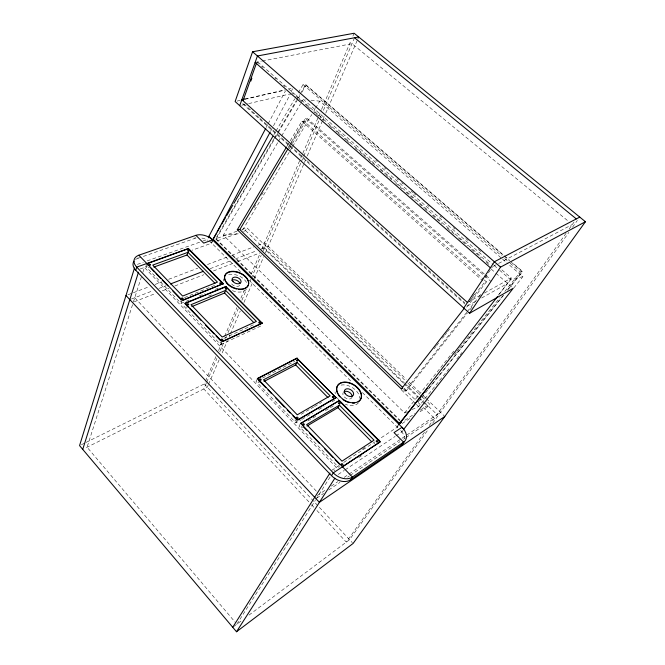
<?xml version="1.0" encoding="UTF-8"?>
<svg xmlns="http://www.w3.org/2000/svg" width="665" height="665" viewBox="0 0 665 665"><rect width="100%" height="100%" fill="white"/><g stroke="black" fill="none" stroke-linecap="round" stroke-linejoin="round"><path stroke-width="0.5" stroke-dasharray="3.33 2.49" d="M135.552 259.55A13.167 8.479 18.4 0 1 137.879 258.353L138.362 256.781M132.551 304.67L87.082 447.213L235.51 622.615M133.357 302.126L141.304 277.214M142.867 272.326L144.421 267.438L336.216 467.395L334.021 470.862M146.408 264.803L145.826 266.632L181.104 303.373L190.647 299.483M137.879 258.353L194.812 238.386L195.352 236.865M181.104 303.373L181.769 301.578M212.326 240.68L211.478 242.933A12.402 7.681 21.1 0 0 210.389 241.952M212.817 240.148L211.694 243.141L192.152 250.198M291.237 91.903L292.75 88.071L288.76 88.985M243.631 231.329L245.576 230.63L246.765 227.679L407.18 382.425M183.881 306.257L220.705 344.595L221.453 342.841M86.076 442.391L204.271 383.946L205.086 382.034M205.493 381.087L216.083 356.282M218.536 350.563L221.794 342.932M224.645 336.257L236.873 307.646M240.946 298.103L244.205 290.472M251.137 274.263L260.098 253.282M261.736 249.466L300.397 158.977M300.804 158.021L302.434 154.214M302.841 153.258L318.302 117.065M318.71 116.109L321.153 110.398M321.561 109.442L351.27 39.917M352.899 36.109L354.121 33.25M206.283 383.223L203.822 388.942L311.037 504.195M206.69 382.267L216.923 358.418M219.791 351.743L223.889 342.201M225.526 338.385L226.341 336.473M227.979 332.658L238.22 308.809M241.902 300.223L246.407 289.732M250.09 281.145L250.913 279.242M251.32 278.286L261.146 255.393M262.675 251.835L300.888 162.809M301.295 161.853L303.34 157.081M303.755 156.125L319.325 119.85M319.732 118.894L321.777 114.122M323.414 110.307L354.146 38.72M208.137 385.301L207.314 387.205L84.472 448.518M208.544 384.345L219.242 359.59M222.127 352.932L227.48 340.555M229.126 336.748L229.949 334.836M230.356 333.888L240.24 311.037M243.939 302.467L252.584 282.475M254.23 278.668L263.697 256.765M265.343 252.958L304.005 163.524M304.412 162.568L306.881 156.857M307.297 155.909L322.508 120.706M322.924 119.758L325.393 114.047M325.8 113.1L357.471 39.834M357.878 38.886L358.701 36.982M256.873 379.673L256.042 381.394L295.875 422.874L301.17 419.79M266.241 127.406L267.679 124.663M268.161 123.748L285.501 90.806M270.58 131.313L273.007 126.741M273.49 125.826L290.48 93.815M295.875 422.874L297.272 420.363M299.948 424.47L299.017 426.14L338.543 467.304M273.922 134.579L275.485 131.894M276.008 131.005L294.753 98.844M295.268 97.946L297.87 93.482M298.394 92.585L303.082 84.546L306.133 84.97L503.696 255.185M274.138 138.603L215.551 238.868L400.047 420.97M274.662 137.705L277.28 133.233M277.804 132.335L296.108 100.997M296.632 100.107L299.774 94.729M300.297 93.84L305.526 84.887L503.305 255.335M237.006 231.179L215.543 238.876L216.183 238.81L274.229 139.534M274.753 138.636L277.895 133.266M278.419 132.377L299.857 95.702M301.952 92.127L306.133 84.97M407.371 411.652L404.561 412.923L223.315 235.144L277.978 142.177M278.502 141.288L281.129 136.815M281.652 135.926L300.572 103.74M301.104 102.851L303.207 99.276L305.152 99.501M287.064 146.117L289.707 141.67M290.239 140.781L301.885 121.205L304.312 121.404L483.305 279.125M288.543 146.716L290.655 143.166M291.179 142.285L305.435 118.362L307.313 118.528L490.08 279.059M288.452 147.996L290.04 145.336M290.572 144.446L304.312 121.404M254.138 207.563L255.734 204.895M261.586 195.094L263.182 192.426M289.233 148.794L291.893 144.347M292.425 143.457L307.313 118.528M242.625 230.082L289.441 151.853M289.973 150.963L292.101 147.406M292.633 146.516L311.785 114.513M313.913 110.964L314.977 109.185M315.509 108.295L319.765 101.18L501.718 258.369M236.848 624.194L315.335 500.346M315.892 499.473L330.729 476.057M469.424 301.578L475.068 293.057M485.234 277.712L492.574 266.632M397.038 426.897L398.875 424.17M398.21 425.791L397.296 427.146L379.15 439.108M395.991 435.858L402.017 431.834L403.871 429.125M499.407 294.071L511.302 278.045L501.119 269.192M420.031 411.751L427.695 406.706L429.565 404.021L427.321 401.86M424.436 432.308L346.307 542.108L316.681 510.263M429.249 425.558L566.106 233.249M569.107 229.026L574.028 222.102M427.229 430.837L349.549 539.681L248.477 615.474M432.649 423.239L568.908 232.309M572.523 227.239L577.345 220.481M149.575 267.721L148.237 267.679M471.186 299.425L484.519 282.326L486.414 281.869L484.078 279.815M434.062 348.884L435.974 346.432M436.614 345.617L438.526 343.165M442.358 338.261L444.278 335.808M444.91 334.994L446.83 332.542M447.47 331.719L449.382 329.266M466.622 307.205L486.414 281.869M403.447 389.723L404.935 391.17L466.739 312.342M467.379 311.528L478.21 297.712M478.85 296.906L480.762 294.462M404.935 391.17L406.539 390.513L467.42 312.949M469.98 309.682L473.189 305.601M404.561 412.923L454.985 349.591M498.301 295.185L510.587 279.757L522.889 276.665L508.775 264.471M454.403 354.578L456.348 352.151M456.988 351.344L458.933 348.917M459.582 348.103L499.664 297.903M504.835 291.428L520.354 272.002L522.59 271.47L512.358 262.65M428.11 389.175L503.339 295.094M507.229 290.223L522.141 271.569L510.371 261.428M418.243 401.926L503.796 294.969M508.326 289.292L522.59 271.47M412.051 409.54L418.601 406.581L449.05 368.659M456.822 358.975L459.407 355.742M460.055 354.935L462 352.517M513.821 287.962L522.889 276.665M233.565 626.654L241.852 620.445M316.748 498.11L323.622 493.455M328.776 489.955L339.94 482.383M347.67 477.138L349.383 475.974M350.247 475.392L400.056 441.602M403.497 439.274L405.209 438.11M406.074 437.528L434.411 418.302L423.264 407.487M317.247 495.558L326.091 489.59M331.245 486.098L337.787 481.676M344.154 477.379L440.471 412.267M338.269 474.428L344.304 470.396M345.16 469.823L395.126 436.44M358.726 457.562L362.167 455.284M362.068 449.382L365.526 447.104M402.15 423.53L409.815 418.485M331.619 470.421L339.399 465.3M343.722 462.449L374.827 441.951M404.844 420.247L415.076 413.53M420.189 410.172L429.565 404.021M307.812 420.953L316.615 415.766M325.418 410.588L334.221 405.401M302.051 419.274L312.633 413.098M318.801 409.499L324.096 406.406M332.026 401.776L334.67 400.23M301.187 414.245L310.073 409.116M310.962 408.601L313.622 407.063M314.512 406.548L321.619 402.441M467.354 306.041L476.298 301.012M481.668 297.995L507.603 283.415M467.445 302.492L479.98 295.509M484.452 293.016L511.302 278.045M493.122 266.341L497.678 263.938M498.584 263.456L572.324 224.504M262.492 378.053L294.753 361.353M81.421 444.694L85.145 442.848M220.705 344.595L261.021 325.9M223.839 338.394L255.21 323.988M208.652 296.066L211.512 294.886M199.234 295.983L204.953 293.647M215.452 289.366L218.311 288.203M184.488 297.612L216.399 284.736M134.322 301.752L155.552 293.489M162.31 290.863L169.068 288.236M174.853 285.983L203.806 274.728M213.457 270.971L233.723 263.091M237.58 261.586L259.782 252.958M131.479 299.001L153.141 290.647M158.869 288.444L165.726 285.8M210.157 268.677L231.52 260.439M235.319 258.976L256.682 250.738M261.445 248.901L268.219 246.291M127.929 294.778L149.251 286.665M155.061 284.454L161.853 281.869M168.636 279.292L197.713 268.228M207.405 264.545L227.754 256.798M231.628 255.327L253.922 246.84M257.804 245.368L264.587 242.792L406.174 379.216M217.322 240.821L238.76 233.091M140.232 268.951L147.214 266.432M241.885 229.433L246.765 227.679M137.356 264.379L143.233 262.293M147.148 260.896L201.936 241.387M202.916 241.038L207.804 239.292M241.719 105.228L247.688 103.831M248.685 103.599L289.483 94.048M244.853 99.019L284.77 89.9M237.114 101.072L240.107 100.39M245.094 99.251L284.986 90.124M255.136 62.427L261.254 61.238M262.276 61.039L352.026 43.657L568.317 221.212M223.315 235.144L239.491 233.723M310.996 100.174L319.765 101.18M504.486 255.867L509.207 259.94M504.095 256.017L509.589 260.747M303.082 84.546L501.526 255.759M504.669 258.461L509.373 262.525M510.155 263.199L520.354 272.002M502.499 259.051L507.994 263.789M375.783 160.248L377.354 161.612M384.403 167.738L385.966 169.101M396.939 178.636L398.501 179.999M401.635 182.717L403.198 184.08M411.037 190.888L413.389 192.933M414.17 193.615L415.733 194.978M427.487 205.186L429.05 206.549M440.022 216.083L441.585 217.447M453.339 227.654L454.902 229.018M465.874 238.552L468.218 240.597M478.401 249.45L480.753 251.486M303.207 99.276L493.372 264.778M494.153 265.46L498.85 269.541M499.631 270.223L510.587 279.757M257.688 61.928L490.23 264.587M256.84 62.094L258.402 63.458M261.528 66.184L263.091 67.539M274.795 77.755L276.357 79.118M283.39 85.245L284.944 86.608M291.977 92.734L293.539 94.098M296.656 96.816L298.219 98.179M299.001 98.861L302.126 101.579M305.252 104.305L306.806 105.669M307.587 106.35L310.713 109.068M313.838 111.795L315.401 113.158M316.183 113.84L319.3 116.558M322.425 119.284L323.988 120.648M329.449 125.411L332.575 128.137M335.7 130.855L337.263 132.219M338.036 132.9L340.38 134.945M344.287 138.345L345.85 139.708M346.631 140.39L350.53 143.79M355.218 147.879L359.117 151.279M359.898 151.961L363.024 154.687M363.805 155.369L367.712 158.769M368.493 159.45L371.61 162.177M372.392 162.85L376.299 166.258M380.197 169.658L384.885 173.748M385.667 174.43L391.909 179.874M395.816 183.274L402.059 188.727M405.966 192.127L415.334 200.298M419.241 203.698L423.921 207.788M424.702 208.469L428.609 211.869M432.508 215.277L441.884 223.448M447.346 228.211L454.37 234.338M458.276 237.746L467.645 245.909M471.551 249.317L480.92 257.488M486.381 262.251L489.507 264.978M491.202 269.092L495.109 272.5M495.89 273.19L512.499 287.687M305.435 118.362L490.953 281.461M301.885 121.205L482.965 280.954M259.117 117.688L242.941 103.117L242.102 103.316L464.901 304.005M259.89 118.378L301.503 155.843M302.267 156.533L310.746 164.164M311.519 164.862L464.852 302.907M409.158 382.092L420.338 392.874M423.322 395.742L425.558 397.903M426.307 398.618L444.095 415.758M407.928 383.148L421.352 396.099M422.1 396.822L426.581 401.136M264.421 247.762L404.32 382.94M405.06 383.655L418.46 396.598M419.199 397.321L423.663 401.635M424.411 402.35L437.063 414.578M245.576 230.63L403.065 382.89M403.813 383.614L417.994 397.329M418.742 398.044L427.695 406.706M404.312 388.352L406.539 390.513M403.929 388.751L417.312 401.726M418.052 402.45L420.288 404.611M401.461 389.939L415.617 403.688M416.365 404.411L418.601 406.581M216.183 238.81L399.831 420.006M209.101 240.58L240.963 272.168M249.034 280.165L352.275 382.508M362.433 392.583L397.978 427.819M400.671 430.496L402.017 431.834M134.762 297.737L317.787 492.723M204.271 383.946L352.375 542.715M311.744 504.951L313.863 507.229M352.043 397.163A5.012 3.4 30.8 0 1 345.958 398.21A5.012 3.4 30.8 0 1 343.356 392.358M358.418 402.84A13.366 9.069 30.8 0 1 345.393 404.32M338.909 399.956A13.366 9.069 30.8 0 1 337.313 398.044M335.31 393.763A13.366 9.069 30.8 0 1 335.077 391.993M341.054 385.093A13.366 9.069 30.8 0 1 359.84 398.293M374.786 443.954A0.873 0.607 34 0 1 374.844 443.173M302.608 427.52A0.881 0.632 29.8 0 1 301.386 426.39M339.931 467.121A0.906 0.657 33.5 0 1 339.798 466.389M259.375 382.799A0.865 0.607 25.9 0 1 258.527 381.577M194.812 238.386A12.402 7.681 21.1 0 1 196.05 238.037M201.861 238.062A12.402 7.681 21.1 0 1 207.837 240.223M296.69 420.629A0.881 0.632 29.2 0 1 295.651 420.937A0.881 0.632 29.2 0 1 295.11 419.906M246.382 289.25A12.618 8.063 22.9 0 1 231.794 290.397M223.423 281.029A12.618 8.063 22.9 0 1 223.598 278.859M228.627 274.62A12.618 8.063 22.9 0 1 246.723 282.883M239.666 285.268A4.73 3.026 22.9 0 1 234.354 285.942A4.73 3.026 22.9 0 1 230.988 281.694M221.678 342.483A0.848 0.582 22.9 0 1 220.605 342.866A0.848 0.582 22.9 0 1 220.265 341.827M187.106 307.621A0.831 0.557 20.7 0 1 186.69 307.538M186.208 307.172A0.831 0.557 20.7 0 1 186.133 306.723M401.352 431.286A13.699 9.335 34.2 0 1 404.569 438.235M181.952 301.769A0.831 0.549 20.3 0 1 180.656 300.854"/><path stroke-width="1" d="M134.488 268.02L79.559 445.617L236.507 631.75L353.09 543.471L585.441 221.728L354.121 33.25L252.584 51.77L235.119 101.529L469.581 313.29L513.197 288.294L403.871 429.125L208.926 236.291L265.759 128.32M404.062 442.05A13.699 9.335 34.2 0 1 401.726 444.868L350.58 479.831A14.48 10.532 33.7 0 1 331.511 475.658L135.76 270.264L136.732 267.114A13.209 8.479 18.5 0 1 138.852 255.21L195.901 235.344A12.436 7.672 21.1 0 1 212.609 239.924L203.706 243.116L195.901 235.344M82.734 449.382L138.47 272.201M148.12 265.368L146.824 263.498M146.699 263.897L188.503 248.56L223.34 283.639L183.058 300.289M239.724 105.693L257.43 55.985L358.701 36.982M153.823 267.089L187.006 255.011L187.962 252.334L217.447 282.101L182.659 296.058L152.759 265.069L187.962 252.334M243.132 100.44L256.499 63.059M250.83 81.088L251.86 78.212M208.361 237.796L208.926 236.291M225.925 286.773L262.209 323.315L225.925 286.773L184.878 303.572L188.436 307.263M191.844 306.598L224.579 293.016L225.651 290.389L256.382 321.403L222.193 337.03L190.988 304.695L225.651 290.389M296.981 358.344L336.116 397.761L296.981 358.344L257.288 378.817M264.03 381.452L295.684 364.927L296.997 362.392L330.148 395.858L297.247 414.81L263.49 379.823L296.997 362.392M212.817 240.148L270.09 132.227M339.399 400.505L300.414 423.63L339.399 400.505L380.305 441.701L333.273 472.873L331.511 475.658M216.133 233.748L213.008 239.109L399.449 423.397L401.527 422.433M217.172 231.96L220.813 225.701M221.861 223.914L225.501 217.663M226.541 215.876L232.792 205.153M233.831 203.365L272.883 136.367M307.006 426.016L337.928 407.645L339.391 405.185L374.029 440.147L341.985 461.178L306.656 424.569L339.391 405.185M402.716 388.393L401.328 388.959L237.305 229.749L286.532 147.007M237.305 229.749L239.816 229.55L287.928 148.877M232.733 627.278L329.981 473.023M236.507 631.75L334.894 478.168M342.483 466.772L380.072 442.042L339.192 400.862M463.771 308.053L494.378 261.761L579.764 217.106M350.58 479.831L352.4 477.071L403.613 442.159A13.741 9.327 34.2 0 0 402.034 427.296L394.021 432.607L403.613 442.159L401.726 444.868M469.581 313.29L500.546 267.122L585.441 221.728M399.125 424.436L497.511 296.532M401.328 388.959L464.195 308.377M399.449 423.397L427.246 388.584M444.819 416.456L319.4 502.349L125.993 295.509M398.875 424.17L400.579 423.048M336.324 397.404L297.471 420.006L257.471 378.452L297.164 357.978M298.153 419.848L335.235 398.277M262.376 322.949L221.985 341.586L185.02 303.182L226.075 286.391M222.767 341.527L239.666 333.722M241.545 332.857L261.27 323.747M223.34 283.639L182.243 300.289L138.852 255.21M170.481 283.963L203.465 271.254M188.503 248.56L136.732 267.114L333.273 472.873A14.53 10.532 33.6 0 0 352.4 477.071L300.613 423.273M244.853 99.019L241.861 99.7L467.445 302.492M354.553 37.764L576.306 218.91M252.584 51.77L500.546 267.122M255.136 62.427L490.388 267.787M239.816 229.55L402.666 387.396M188.37 248.943L223.191 284.022M187.006 255.011L214.97 283.29M224.579 293.016L253.756 322.517M295.684 364.927L328.003 397.612M337.928 407.645L371.727 441.826M150.947 268.311L154.488 271.985M155.901 273.456L160.864 278.61M162.277 280.081L167.937 285.967M172.892 291.112L181.387 299.94M189.858 308.735L201.221 320.555M205.485 324.986L214.014 333.838M216.142 336.058L220.406 340.488M258.003 379.557L265.859 387.72M267.995 389.948L271.569 393.655M275.85 398.111L284.421 407.013M287.272 409.981L290.131 412.948M292.982 415.916L296.557 419.623M303.248 426.581L306.798 430.263M309.632 433.214L319.566 443.53M324.528 448.692L333.04 457.537M335.168 459.748L339.424 464.17M344.046 391.76A5.012 3.4 30.8 0 1 349.034 392.134A5.012 3.4 30.8 0 1 352.126 396.232M337.828 393.946A13.408 9.061 30.8 0 1 342.159 382.641A13.408 9.061 30.8 0 1 358.443 389.033A13.408 9.061 30.8 0 1 358.078 401.901M354.62 402.998A13.408 9.061 30.8 0 1 352.591 403.081M349.366 402.608A13.408 9.061 30.8 0 1 343.049 399.673M339.832 396.797A13.408 9.061 30.8 0 1 338.352 394.844M135.76 270.264A13.167 8.479 18.4 0 1 133.914 261.229M226.042 282.226A12.652 8.063 22.9 0 1 230.223 271.835A12.652 8.063 22.9 0 1 246.607 278.219A12.652 8.063 22.9 0 1 243.523 289.051M242.642 289.242A12.652 8.063 22.9 0 1 238.677 289.333M236.831 289.034A12.652 8.063 22.9 0 1 235.235 288.61M234.446 288.352A12.652 8.063 22.9 0 1 226.599 282.991M231.852 280.381A4.73 3.026 22.9 0 1 236.574 280.314A4.73 3.026 22.9 0 1 239.932 283.697M297.77 360.763C295.967 362.425 296.158 358.302 297.77 360.763M226.541 288.959C224.662 290.414 225.061 286.682 226.541 288.959M260.023 322.791C258.103 324.279 258.56 320.405 260.023 322.791M150.498 264.853C148.536 266.357 148.96 262.584 150.498 264.853M188.902 251.013C186.99 252.359 187.488 248.826 188.902 251.013M221.029 283.473C219.076 284.861 219.633 281.195 221.029 283.473M345.11 393.58A5.029 3.4 30.8 0 0 353.165 395.442A5.029 3.4 30.8 0 0 348.718 388.9A5.029 3.4 30.8 0 0 345.11 393.58M376.373 441.552A0.873 0.607 33.9 0 0 377.753 441.868A0.873 0.607 33.9 0 0 376.98 440.695A0.873 0.607 33.9 0 0 376.373 441.552M338.651 403.431A0.848 0.582 30.7 0 0 340.015 403.722A0.848 0.582 30.7 0 0 339.25 402.616A0.848 0.582 30.7 0 0 338.651 403.431M341.369 464.502A0.906 0.657 33.5 0 0 342.808 465.001A0.906 0.657 33.5 0 0 342.217 463.729A0.906 0.657 33.5 0 0 341.369 464.502M302.866 424.578A0.881 0.632 29.7 0 0 304.296 424.819A0.881 0.632 29.7 0 0 303.473 423.672A0.881 0.632 29.7 0 0 302.866 424.578M338.626 394.736A13.408 9.061 30.8 0 0 360.122 400.047A13.408 9.061 30.8 0 0 348.643 382.525A13.408 9.061 30.8 0 0 338.626 394.736M259.699 379.757A0.865 0.607 25.9 0 0 261.112 380.014A0.865 0.607 25.9 0 0 260.339 378.917A0.865 0.607 25.9 0 0 259.699 379.757M296.598 418.077A0.881 0.632 29.2 0 0 298.02 418.277A0.881 0.632 29.2 0 0 297.155 417.146A0.881 0.632 29.2 0 0 296.598 418.077M332.434 397.221A0.848 0.582 30.2 0 0 333.805 397.545A0.848 0.582 30.2 0 0 333.082 396.44A0.848 0.582 30.2 0 0 332.434 397.221M233.033 281.603A4.746 3.026 23 0 0 240.788 282.608A4.746 3.026 23 0 0 235.9 277.172A4.746 3.026 23 0 0 233.033 281.603M226.84 282.8A12.66 8.055 23 0 0 247.654 286.282A12.66 8.055 23 0 0 235.51 271.519A12.66 8.055 23 0 0 226.84 282.8M221.32 339.915A0.848 0.582 23 0 0 222.725 340.139A0.848 0.582 23 0 0 221.944 339.1A0.848 0.582 23 0 0 221.32 339.915M187.339 304.637A0.84 0.557 20.7 0 0 188.694 304.653A0.84 0.557 20.7 0 0 187.705 303.747A0.84 0.557 20.7 0 0 187.339 304.637M181.67 298.743A0.831 0.549 20.4 0 0 183.066 298.984A0.831 0.549 20.4 0 0 182.326 297.995A0.831 0.549 20.4 0 0 181.67 298.743"/></g></svg>
